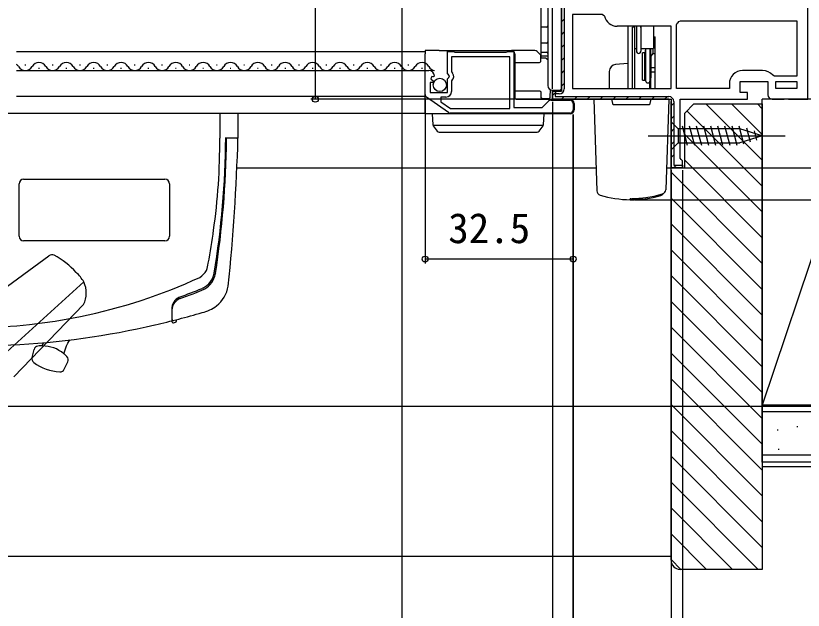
# Model space of a CAD drawing. Units: millimetres, scale not verified. Extents: x -525 to 525, y -783 to 779.
# Drawn here: x -128.2 to 44.5, y -603 to -472.8 of the extents above; entities that cross this region are included whole.
import ezdxf
from ezdxf.enums import TextEntityAlignment as Align

# ---------------------------------------------------------------- set-up
doc = ezdxf.new("R2010")
doc.units = ezdxf.units.MM
doc.header["$LTSCALE"] = 4
for name, color, linetype in [('0-3_YKK_11', 7, 'Continuous'), ('0-4_YKK_12', 2, 'Continuous'), ('0-5_YKK_13', 4, 'Continuous'), ('0-7_YKK_D', 6, 'Continuous'), ('0-9_YSS_K', 3, 'Continuous'), ('0-A_YSS_KE', 3, 'Continuous')]:
    doc.layers.add(name, color=color, linetype=linetype)
doc.styles.add('ＭＳ ゴシック', font='')
doc.styles.get('ＭＳ ゴシック').set_extended_font_data('MS Gothic')

msp = doc.modelspace()

# ---------------------------------------------------------------- linework, layer by layer
at = {"layer": '0-3_YKK_11'}
for p, q in [((-8.507, -474.083), (-7.907, -473.483)), ((17.204, -474.052), (17.585, -473.876)), ((-8.507, -476.912), (-7.907, -476.312)), ((-8.507, -479.74), (-7.907, -479.14)), ((-8.507, -482.569), (-7.907, -481.969)), ((-8.507, -485.397), (-7.907, -484.797)), ((35.593, -484.776), (31.193, -484.776)), ((-8.507, -488.226), (-7.907, -487.626)), ((-10.507, -490.226), (-9.557, -489.276)), ((-33.335, -493.95), (-38.155, -490.585)), ((-10.864, -491.276), (-6.654, -491.276)), ((-8.529, -491.076), (-7.929, -490.476)), ((-5.954, -491.976), (-5.954, -493.376)), ((-5.7, -491.076), (-5.1, -490.476)), ((-2.872, -491.076), (-2.272, -490.476)), ((-0.044, -491.076), (0.556, -490.476)), ((2.785, -491.076), (3.385, -490.476)), ((5.613, -491.076), (6.213, -490.476)), ((8.442, -491.076), (9.042, -490.476)), ((11.27, -491.076), (11.87, -490.476)), ((14.099, -491.076), (14.699, -490.476)), ((15.493, -492.51), (16.093, -491.91)), ((-6.654, -494.076), (-32.934, -494.076)), ((15.493, -495.338), (16.093, -494.738)), ((15.493, -498.167), (16.093, -497.567)), ((15.493, -500.995), (16.093, -500.395)), ((15.493, -503.824), (16.093, -503.224)), ((16.069, -506.076), (16.669, -505.476))]:
    msp.add_line(p, q, dxfattribs=at)
for points in [[(37.693, -491.076), (40.334, -491.076), (40.518, -490.956), (41.068, -490.956), (41.251, -491.076), (45.493, -491.076), (45.493, -440.076), (70.593, -440.076), (71.093, -440.576), (71.593, -441.076), (73.493, -441.076), (73.493, -437.676), (45.493, -437.676)], [(-5.207, -464.576), (-8.507, -464.576), (-8.507, -489.276), (-10.507, -489.276), (-10.507, -491.076), (15.493, -491.076), (15.493, -506.076), (17.993, -506.076), (17.993, -504.576), (17.743, -504.28), (17.493, -503.984), (17.493, -491.076), (32.293, -491.076), (32.293, -489.576), (30.693, -489.576), (30.693, -487.176), (36.693, -487.176), (36.693, -490.076)], [(14.993, -491.076), (-10.507, -491.076), (-10.507, -489.276), (-8.507, -489.276), (-8.507, -464.576), (-5.207, -464.576)], [(-4.291, -465.176), (-7.907, -465.176), (-7.907, -488.776)], [(0.874, -472.858), (0.388, -472.476), (-6.107, -472.476), (-6.107, -488.676)], [(28.293, -487.676), (28.293, -488.676), (16.693, -488.676), (16.693, -474.768), (16.869, -474.387)], [(17.585, -473.876), (43.093, -473.876), (43.093, -485.976), (38.185, -485.976), (37.802, -485.798)], [(-6.107, -488.676), (15.493, -488.676), (15.493, -475.076), (3.693, -475.076)], [(-36.355, -485.957), (-36.606, -486.169), (-36.925, -486.083), (-37.195, -486.552), (-36.618, -487.129), (-36.721, -487.376), (-37.354, -487.376), (-37.354, -489.576), (-33.554, -489.576), (-33.554, -486.576), (-33.254, -486.276), (-33.101, -485.947), (-33.554, -485.407), (-33.554, -480.576), (-32.227, -480.576), (-32.054, -480.676), (-31.881, -480.776), (-20.627, -480.776), (-20.454, -480.676), (-20.281, -480.576), (-18.954, -480.576), (-18.954, -492.876), (-12.754, -492.876), (-11.359, -491.481)], [(-32.84, -493.076), (-19.854, -493.076), (-19.854, -481.776), (-32.654, -481.776), (-32.654, -485.079), (-32.412, -485.369)], [(-38.454, -490.011), (-38.454, -484.776), (-37.65, -484.776)], [(-32.547, -486.918), (-32.654, -487.148), (-32.654, -489.376)], [(-9.007, -489.876), (-9.907, -489.876), (-9.907, -490.476), (14.993, -490.476)], [(-33.854, -490.576), (-34.954, -490.576), (-34.954, -491.599), (-32.84, -493.076)], [(16.093, -491.576), (16.093, -505.476), (17.993, -505.476), (17.993, -506.076), (15.493, -506.076), (15.493, -491.576)]]:
    msp.add_lwpolyline(points, dxfattribs=at)
msp.add_lwpolyline([(43.093, -488.676), (38.493, -488.676), (38.493, -487.176), (43.093, -487.176)], close=True, dxfattribs=at)
for centre, radius, start, end in [((3.693, -472.176), 2.9, 193.60896, 269.99999), ((14.993, -472.176), 2.9, 310.32022, 319.67978), ((-37.65, -486.076), 1.3, 5.2159, 90.00002), ((31.193, -487.676), 2.9, 90.00001, 179.99999), ((35.593, -487.676), 2.9, 40.36099, 89.99999), ((-33.254, -486.076), 1.1, 310.00519, 40.00001), ((-37.754, -490.011), 0.7, 180.00002, 235.08063), ((-33.854, -489.376), 1.2, 270.00001, 359.99999), ((-9.007, -488.776), 1.1, 270.00001, 359.99999), ((37.693, -490.076), 1, 180.00001, 269.99999), ((-10.864, -491.976), 0.7, 89.99997, 134.99996), ((-6.654, -491.976), 0.7, 0.00001, 89.99999), ((14.993, -491.576), 1.1, 0.00001, 89.99999), ((-6.654, -493.376), 0.7, 270.00001, 359.99999), ((-32.934, -493.376), 0.7, 235.08065, 270.00008)]:
    msp.add_arc(centre, radius, start, end, dxfattribs=at)
at = {"layer": '0-4_YKK_12'}
for p, q in [((-13.007, -482.076), (-13.007, -466.576)), ((-128.007, -480.576), (-38.454, -480.576)), ((-126.207, -483.516), (-126.007, -483.516)), ((-120.207, -483.516), (-120.007, -483.516)), ((-114.207, -483.516), (-114.007, -483.516)), ((-108.207, -483.516), (-108.007, -483.516)), ((-102.207, -483.516), (-102.007, -483.516)), ((-96.207, -483.516), (-96.007, -483.516)), ((-90.207, -483.516), (-90.007, -483.516)), ((-84.207, -483.516), (-84.007, -483.516)), ((-78.207, -483.516), (-78.007, -483.516)), ((-72.207, -483.516), (-72.007, -483.516)), ((-66.207, -483.516), (-66.007, -483.516)), ((-60.207, -483.516), (-60.007, -483.516)), ((-54.207, -483.516), (-54.007, -483.516)), ((-48.207, -483.516), (-48.007, -483.516)), ((-42.207, -483.516), (-42.007, -483.516)), ((-128.007, -484.776), (-38.454, -484.776)), ((-123.207, -484.276), (-123.007, -484.276)), ((-117.207, -484.276), (-117.007, -484.276)), ((-111.207, -484.276), (-111.007, -484.276)), ((-111.207, -484.276), (-111.007, -484.276)), ((-105.207, -484.276), (-105.007, -484.276)), ((-99.207, -484.276), (-99.007, -484.276)), ((-93.207, -484.276), (-93.007, -484.276)), ((-87.207, -484.276), (-87.007, -484.276)), ((-81.207, -484.276), (-81.007, -484.276)), ((-75.207, -484.276), (-75.007, -484.276)), ((-69.207, -484.276), (-69.007, -484.276)), ((-63.207, -484.276), (-63.007, -484.276)), ((-57.207, -484.276), (-57.007, -484.276)), ((-51.207, -484.276), (-51.007, -484.276)), ((-45.207, -484.276), (-45.007, -484.276)), ((-39.207, -484.276), (-39.007, -484.276)), ((-128.007, -490.376), (-38.454, -490.376)), ((-131.007, -494.076), (-38.454, -494.076)), ((-79.705, -506.076), (-0.93, -506.076)), ((14.522, -506.076), (15.993, -506.076))]:
    msp.add_line(p, q, dxfattribs=at)
for centre, start, end in [((-129.107, -484.734), 29.20254, 50.19871), ((-123.107, -484.734), 29.20254, 150.79746), ((-117.107, -484.734), 29.20254, 150.79746), ((-111.107, -484.734), 29.20254, 150.79746), ((-105.107, -484.734), 29.20254, 150.79746), ((-99.107, -484.734), 29.20254, 150.79746), ((-93.107, -484.734), 29.20254, 150.79746), ((-87.107, -484.734), 29.20254, 150.79746), ((-81.107, -484.734), 29.20254, 150.79746), ((-75.107, -484.734), 29.20254, 150.79746), ((-69.107, -484.734), 29.20254, 150.79746), ((-63.107, -484.734), 29.20254, 150.79746), ((-57.107, -484.734), 29.20254, 150.79746), ((-51.107, -484.734), 29.20254, 150.79746), ((-45.107, -484.734), 29.20254, 150.79746), ((-39.107, -484.734), 29.20254, 150.79746), ((-126.107, -483.057), 209.20254, 330.79746), ((-120.107, -483.057), 209.20254, 330.79746), ((-114.107, -483.057), 209.20254, 330.79746), ((-108.107, -483.057), 209.20254, 330.79746), ((-102.107, -483.057), 209.20254, 330.79746), ((-96.107, -483.057), 209.20254, 330.79746), ((-90.107, -483.057), 209.20254, 330.79746), ((-84.107, -483.057), 209.20254, 330.79746), ((-78.107, -483.057), 209.20254, 330.79746), ((-72.107, -483.057), 209.20254, 330.79746), ((-66.107, -483.057), 209.20254, 330.79746), ((-60.107, -483.057), 209.20254, 330.79746), ((-54.107, -483.057), 209.20254, 330.79746), ((-48.107, -483.057), 209.20254, 330.79746), ((-42.107, -483.057), 209.20254, 330.79746), ((-36.107, -483.057), 209.20254, 261.70739)]:
    msp.add_arc(centre, 1.718, start, end, dxfattribs=at)
at = {"layer": '0-5_YKK_13'}
for p, q in [((-11.507, -467.576), (-11.507, -488.076)), ((-8.507, -488.076), (-8.507, -467.576)), ((-11.802, -475.281), (-13.007, -475.302)), ((6.046, -475.076), (6.046, -488.676)), ((7.546, -475.297), (7.046, -475.297)), ((7.046, -488.676), (7.046, -475.297)), ((7.546, -488.676), (7.546, -475.076)), ((7.546, -479.926), (7.546, -475.076)), ((7.896, -475.076), (7.896, -480.503)), ((8.896, -475.076), (8.896, -475.37)), ((8.896, -475.37), (8.896, -480.503)), ((8.896, -475.37), (8.896, -480.503)), ((11.646, -475.076), (11.646, -479.926)), ((11.646, -477.376), (12.046, -477.376)), ((12.046, -488.676), (12.046, -477.376)), ((-11.802, -478.781), (-13.007, -478.802)), ((7.546, -479.926), (7.896, -479.926)), ((8.896, -479.926), (11.646, -479.926)), ((9.896, -479.926), (9.896, -486.976)), ((10.896, -486.976), (10.896, -479.926)), ((11.046, -488.676), (11.046, -479.926)), ((11.546, -481.069), (11.546, -479.926)), ((-38.454, -480.376), (-38.454, -481.076)), ((-35.349, -480.376), (-38.454, -480.376)), ((-38.454, -484.776), (-38.454, -481.076)), ((-35.349, -480.376), (-34.359, -480.376)), ((-34.359, -480.376), (-19.454, -480.376)), ((-14.338, -480.376), (-19.454, -480.376)), ((-18.754, -481.076), (-18.754, -489.576)), ((-13.56, -480.863), (-13.843, -480.581)), ((-13.241, -481.182), (-13.56, -480.863)), ((-13.028, -482.673), (-13.036, -481.671)), ((-13.007, -480.749), (-11.802, -480.77)), ((-13.007, -481.576), (-11.807, -481.576)), ((-11.807, -481.576), (-11.507, -481.576)), ((9.246, -486.876), (9.246, -480.876)), ((9.746, -480.876), (9.246, -480.876)), ((9.746, -486.876), (9.746, -480.876)), ((9.896, -481.376), (9.746, -481.376)), ((9.896, -486.976), (9.896, -480.276)), ((11.046, -481.376), (10.896, -481.376)), ((11.046, -481.667), (11.546, -481.069)), ((11.046, -481.376), (11.046, -486.376)), ((11.546, -481.069), (12.046, -481.069)), ((-18.754, -482.976), (-13.328, -482.976)), ((-12.065, -482.076), (-13.033, -482.076)), ((-11.454, -482.504), (-11.87, -482.148)), ((6.046, -483.25), (3.315, -483.457)), ((-38.454, -489.576), (-38.454, -484.776)), ((1.946, -484.951), (1.946, -488.676)), ((11.046, -484.117), (12.046, -484.117)), ((11.046, -485.034), (12.046, -485.034)), ((9.246, -486.876), (9.746, -486.876)), ((9.746, -486.376), (9.896, -486.376)), ((10.896, -486.376), (11.046, -486.376)), ((-8.507, -488.576), (-8.507, -488.076)), ((10.746, -487.576), (11.046, -487.276)), ((10.746, -487.576), (10.746, -488.676)), ((-38.454, -490.676), (-38.454, -489.576)), ((-13.267, -489.276), (-18.754, -489.276)), ((-18.754, -489.576), (-18.754, -490.776)), ((-12.957, -490.778), (-12.967, -489.573)), ((-10.972, -490.578), (-10.957, -488.94)), ((-10.507, -489.076), (-9.007, -489.076)), ((-38.454, -494.116), (-38.454, -490.676)), ((-18.454, -491.076), (-6.654, -491.076)), ((-12.94, -490.876), (-11.272, -490.876)), ((-10.507, -491.075), (-10.507, -490.776)), ((-5.754, -491.976), (-5.754, -493.376)), ((-1.454, -491.076), (-0.754, -511.136)), ((-0.705, -491.076), (2.496, -491.076)), ((11.096, -491.076), (14.296, -491.076)), ((15.046, -491.076), (14.354, -510.877)), ((-83.469, -494.076), (-83.469, -499.576)), ((-38.454, -494.276), (-38.454, -494.116)), ((-32.973, -494.276), (-38.454, -494.276)), ((-6.654, -494.276), (-32.973, -494.276)), ((-12.521, -496.778), (-36.688, -496.778)), ((-36.65, -496.849), (-36.638, -496.865)), ((-36.638, -496.865), (-35.759, -498.07)), ((-13.449, -498.07), (-12.571, -496.865)), ((-12.571, -496.865), (-12.559, -496.849)), ((15.493, -495.976), (15.493, -502.176)), ((15.493, -495.976), (17.043, -497.526)), ((19.128, -501.176), (18.002, -496.976)), ((20.681, -501.176), (19.555, -496.976)), ((22.234, -501.176), (21.108, -496.976)), ((23.787, -501.175), (22.661, -496.975)), ((25.34, -501.175), (24.214, -496.975)), ((26.892, -501.175), (25.767, -496.975)), ((28.445, -501.175), (27.32, -496.975)), ((29.998, -501.175), (28.873, -496.975)), ((31.482, -500.917), (30.426, -496.975)), ((-35.355, -498.276), (-34.951, -498.276)), ((10.493, -499.076), (40.493, -499.075)), ((30.577, -497.525), (17.043, -497.526)), ((17.043, -497.526), (17.043, -500.626)), ((35.493, -499.075), (30.577, -497.525)), ((35.493, -499.075), (30.577, -500.625)), ((32.914, -500.465), (32.1, -497.429)), ((34.346, -500.014), (33.797, -497.964)), ((15.493, -502.176), (17.043, -500.626)), ((17.043, -500.626), (30.577, -500.625)), ((-126.479, -508.585), (-95.479, -508.585)), ((-127.479, -521.085), (-127.479, -509.585)), ((-94.479, -509.585), (-94.479, -521.085)), ((6.535, -513.074), (6.535, -512.905)), ((13.196, -511.93), (13.203, -512.185)), ((13.647, -511.799), (13.646, -511.797)), ((-95.479, -522.085), (-126.479, -522.085)), ((-139.908, -539.251), (-120.915, -525.391)), ((-84.417, -529.254), (-84.441, -529.384)), ((-130.167, -546.41), (-113.276, -531.091)), ((-87.193, -532.456), (-87.358, -532.535)), ((-86.862, -532.689), (-86.729, -532.615)), ((-128.611, -551.863), (-113.35, -536.061)), ((-93.969, -537.1), (-93.969, -537.242)), ((-93.595, -540.036), (-93.194, -539.934)), ((-92.969, -539.643), (-92.969, -539.362)), ((-122.376, -545.108), (-122.125, -544.417)), ((-124.628, -547.653), (-124.175, -545.896)), ((-117.592, -550.222), (-116.807, -548.578))]:
    msp.add_line(p, q, dxfattribs=at)
for points in [[(-10.507, -490.776), (-10.507, -490.476), (-10.507, -489.076)], [(-1.454, -491.076), (-1.36, -491.076), (-1.093, -491.076), (-0.705, -491.076)], [(14.296, -491.076), (14.684, -491.076), (14.951, -491.076), (15.046, -491.076)], [(-79.469, -494.076), (-79.469, -499.576), (-82.264, -499.576)], [(-12.502, -496.691), (-12.354, -494.276), (-13.352, -494.276), (-35.856, -494.276), (-36.854, -494.276), (-36.707, -496.691)], [(-34.951, -498.276), (-14.257, -498.276), (-13.853, -498.276)], [(6.535, -512.905), (6.551, -512.894), (6.6, -512.883), (6.681, -512.872), (6.79, -512.861), (6.926, -512.851), (7.085, -512.84), (7.264, -512.83), (7.459, -512.819), (7.665, -512.807), (7.881, -512.795), (8.101, -512.783)], [(6.783, -512.877), (6.731, -512.888), (6.535, -512.905)], [(6.782, -512.869), (6.826, -512.864), (6.931, -512.855), (7.077, -512.844), (7.253, -512.833), (7.45, -512.821), (7.663, -512.81), (7.887, -512.797), (8.116, -512.784)], [(8.101, -512.783), (9.976, -512.603), (11.827, -512.274), (13.646, -511.797)], [(9.146, -512.958), (8.898, -512.952), (8.659, -512.885), (8.444, -512.762)], [(9.125, -512.704), (9.128, -512.774), (9.131, -512.833), (9.134, -512.881), (9.137, -512.917), (9.14, -512.942), (9.143, -512.956), (9.146, -512.958)], [(-93.969, -537.245), (-93.969, -539.595), (-93.969, -539.745)], [(-117.678, -546.818), (-117.053, -545.102), (-116.79, -544.503), (-116.356, -543.809)]]:
    msp.add_lwpolyline(points, dxfattribs=at)
msp.add_lwpolyline([(11.096, -491.076), (10.796, -492.276), (2.796, -492.276), (2.496, -491.076)], close=True, dxfattribs=at)
msp.add_circle((-35.204, -487.927), 1.45, dxfattribs=at)
for centre, radius, start, end in [((-11.807, -474.981), 0.3, 271, 0), ((8.396, -475.37), 0.5, 143.96476, 180), ((8.396, -475.37), 0.5, 0, 36.03524), ((-11.807, -478.481), 0.3, 271, 0), ((-19.454, -481.076), 0.7, 0, 90), ((-14.338, -481.076), 0.7, 45, 90), ((-13.736, -481.677), 0.7, 0.5, 45), ((-11.807, -481.07), 0.3, 0, 89), ((8.396, -480.503), 0.5, 180, 0), ((8.396, -480.503), 0.5, 180, 0), ((-13.328, -482.676), 0.3, 270, 0.5), ((-12.065, -482.376), 0.3, 49.39871, 90), ((3.446, -484.951), 1.5, 95, 180), ((10.396, -486.976), 0.5, 180, 0), ((-10.507, -488.076), 1, 180, 270), ((-9.007, -488.576), 0.5, 270, 0), ((-13.267, -489.576), 0.3, 0.5, 90), ((-13.267, -489.576), 0.3, 0.5, 90), ((-18.454, -490.776), 0.3, 180, 270), ((-12.657, -490.776), 0.3, 180.5, 270), ((-11.272, -490.576), 0.3, 270, 359.5), ((-6.654, -491.976), 0.9, 0, 90), ((-6.654, -493.376), 0.9, 270, 0), ((-36.407, -496.673), 0.3, 183.5, 216.09486), ((-12.801, -496.673), 0.3, 323.90514, 356.5), ((-35.355, -497.776), 0.5, 216.09486, 270), ((-13.853, -497.776), 0.5, 270, 323.90514), ((-216.272, -500.709), 132.808, 351.71611, 0.48879), ((-277.093, -497.976), 194.942, 350.78163, 359.52987), ((-289.621, -497.331), 207.673, 351.15773, 359.29805), ((-82.264, -499.876), 0.3, 341.02945, 90.90299), ((-515.317, -487.017), 436.029, 354.0803, 358.34951), ((-79.777, -499.876), 0.3, 359.98926, 88.44884), ((-126.479, -509.585), 1, 90, 180), ((-95.479, -509.585), 1, 0, 90), ((0.246, -511.101), 1, 182, 253.07528), ((13.355, -510.842), 1, 286.9815, 358), ((6.796, -489.576), 23.5, 253.07528, 269.36337), ((6.796, -489.577), 23.498, 269.36266, 285.92568), ((6.546, -512.074), 1, 269.36337, 309.18843), ((12.969, -511.212), 1, 285.92504, 329.45264), ((-111.868, -513.515), 118.925, 0.21228, 0.27976), ((-185.323, -507.333), 101.261, 348.80715, 352.99179), ((-126.479, -521.085), 1, 180, 270), ((-95.479, -521.085), 1, 270, 0), ((-120.257, -526.174), 1.022, 63.4129, 130.04515), ((-127.289, -539.94), 16.481, 41.48105, 62.99962), ((-91.71, -526.349), 5.755, 337.42539, 353.32502), ((-121.895, -536.331), 10.087, 31.30055, 46.42477), ((-138.162, -420.592), 120.508, 281.54804, 294.68469), ((-89.82, -526.777), 3.86, 300.93975, 332.51074), ((-89.171, -528.313), 4.59, 295.52661, 348.78869), ((-89.126, -528.491), 4.77, 300.17059, 349.21271), ((-118.383, -533.501), 5.646, 333.03884, 25.26522), ((-171.519, -319.625), 228.94, 290.24075, 291.56841), ((-433.592, 403.616), 998.528, 289.99339, 290.19322), ((-98.43, -507.597), 27.631, 290.14651, 294.75046), ((-88.667, -530.774), 7.157, 308.91929, 350.24858), ((-91.142, -537.003), 2.829, 114.47711, 181.96796), ((-91.179, -537.337), 2.791, 111.51548, 178.16261), ((-89.329, -529.344), 8.694, 283.31367, 306.39412), ((-137.963, -422.545), 118.554, 259.85715, 281.6427), ((-137.511, -366.964), 178.059, 282.93533, 286.36992), ((-137.841, -367.706), 177.409, 262.42397, 283.08428), ((-93.669, -539.23), 0.3, 180, 283.67405), ((-93.669, -539.745), 0.3, 180.06874, 284.16262), ((-93.269, -539.643), 0.3, 284.40057, 359.96204), ((-123.207, -546.146), 1, 97.90864, 165.52754), ((-122.251, -553.69), 8.604, 90.78376, 97.29889), ((-122.359, -552.369), 7.26, 49.88386, 90.13918), ((-121.253, -551.194), 5.672, 41.31704, 50.8241), ((-117.709, -548.147), 1, 334.47246, 44.25677), ((-123.649, -547.906), 1.012, 166.70092, 232.95548), ((-118.079, -540.61), 10.191, 232.67198, 267.42257), ((-118.485, -549.807), 0.985, 266.96653, 335.0703)]:
    msp.add_arc(centre, radius, start, end, dxfattribs=at)
at = {"layer": '0-7_YKK_D'}
for p, q in [((-10.507, -488.775), (-10.507, -192.429)), ((-10.507, -488.775), (-10.507, -245.076)), ((-10.499, -488.687), (-10.499, -245.076)), ((-62.507, -376.076), (-62.507, -491.076)), ((-43.507, -460.576), (-43.507, -705.888)), ((-11.007, -491.076), (-63.507, -491.076)), ((-38.454, -491.126), (-38.454, -527.076)), ((-10.507, -491.626), (-10.507, -705.888)), ((-10.507, -491.626), (-10.507, -705.888)), ((-10.507, -491.626), (-10.507, -685.888)), ((-6.007, -494.376), (-6.007, -664.108)), ((-5.954, -494.376), (-5.954, -664.108)), ((-5.954, -494.376), (-5.954, -527.076)), ((15.493, -506.576), (15.493, -725.888)), ((15.493, -506.576), (15.493, -705.888)), ((15.493, -506.576), (15.493, -705.888)), ((15.493, -506.576), (15.493, -664.108)), ((17.993, -506.576), (17.993, -705.888)), ((18.493, -506.076), (134.493, -506.076)), ((18.493, -506.076), (94.493, -506.076)), ((18.493, -506.076), (134.493, -506.076)), ((18.493, -506.076), (114.493, -506.076)), ((7.535, -513.074), (94.493, -513.074)), ((-5.954, -526.076), (-38.454, -526.076)), ((-186.282, -558.293), (114.493, -558.293))]:
    msp.add_line(p, q, dxfattribs=at)
for centre in [(-62.507, -491.076), (-38.454, -526.076), (-5.954, -526.076)]:
    msp.add_circle(centre, 0.637, dxfattribs=at)
at = {"layer": '0-9_YSS_K'}
for p, q in [((23.124, -492.077), (35.493, -504.446)), ((28.781, -492.077), (35.493, -498.789)), ((34.437, -492.077), (35.493, -493.132)), ((57.993, -491.076), (35.493, -491.076)), ((35.493, -558.076), (35.493, -491.076)), ((57.993, -491.076), (35.493, -558.076)), ((18.98, -493.589), (35.493, -510.102)), ((18.493, -498.759), (35.493, -515.759)), ((18.493, -504.416), (35.493, -521.416)), ((15.493, -507.073), (35.493, -527.073)), ((15.493, -512.73), (35.493, -532.73)), ((15.493, -518.387), (35.493, -538.387)), ((15.493, -524.044), (35.493, -544.044)), ((15.493, -529.7), (35.493, -549.7)), ((15.493, -535.357), (35.493, -555.357)), ((15.493, -541.014), (35.493, -561.014)), ((15.493, -546.671), (35.493, -566.671)), ((15.493, -552.328), (35.493, -572.328)), ((15.493, -557.985), (35.493, -577.985)), ((57.993, -558.076), (35.493, -558.076)), ((208.151, -559.576), (35.493, -559.576)), ((43.116, -562.79), (43.316, -562.79)), ((15.493, -563.642), (35.493, -583.642)), ((38.768, -563.523), (38.968, -563.523)), ((38.995, -567.735), (39.195, -567.735)), ((15.493, -569.298), (35.493, -589.298)), ((208.151, -569.076), (35.493, -569.076)), ((36.04, -568.98), (36.24, -568.98)), ((208.151, -571.576), (35.493, -571.576)), ((15.493, -574.955), (34.614, -594.077)), ((15.493, -580.612), (28.957, -594.077)), ((15.493, -586.269), (23.3, -594.077)), ((-160.222, -591.177), (15.493, -591.177)), ((15.493, -591.926), (17.643, -594.077))]:
    msp.add_line(p, q, dxfattribs=at)
at = {"layer": '0-A_YSS_KE'}
for p, q in [((208.151, -558.076), (35.493, -558.076)), ((35.493, -570.576), (35.493, -558.076)), ((208.151, -570.576), (35.493, -570.576))]:
    msp.add_line(p, q, dxfattribs=at)
for points in [[(15.493, -592.077), (15.493, -506.077), (18.493, -506.077), (18.493, -494.077), (20.493, -492.077), (35.493, -492.077)], [(35.493, -492.077), (35.493, -594.077), (17.493, -594.077)]]:
    msp.add_lwpolyline(points, dxfattribs=at)
msp.add_arc((17.493, -592.077), 2, 180.00001, 269.99999, dxfattribs=at)

# ---------------------------------------------------------------- texts
at = {"layer": '0-7_YKK_D', "style": 'ＭＳ ゴシック'}
msp.add_text('32.5', height=6.598, dxfattribs=at).set_placement((-33.352, -524.576), align=Align.BOTTOM_LEFT)

doc.saveas('drawing.dxf')
